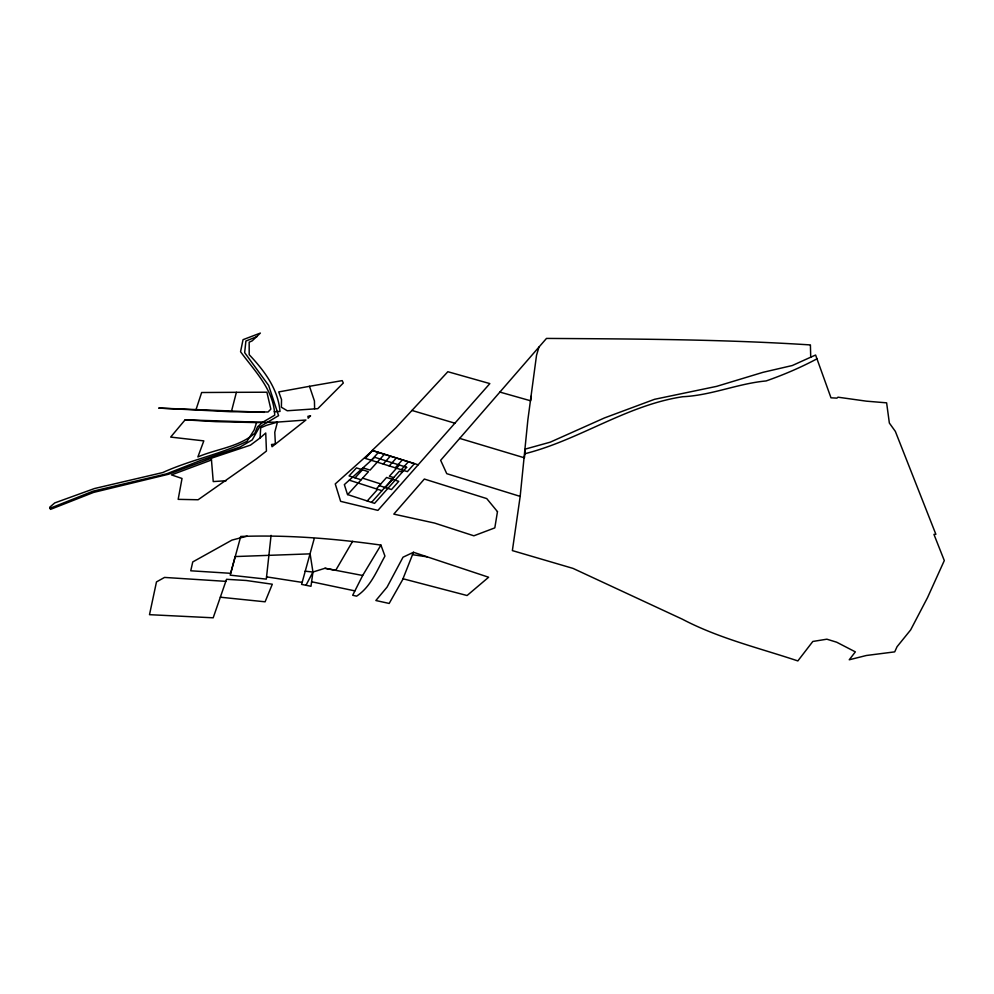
<?xml version="1.0" encoding="UTF-8"?>
<svg xmlns="http://www.w3.org/2000/svg" width="994" height="994" viewBox="0 0 994 994"><rect width="100%" height="100%" fill="white"/><g stroke="black" fill="none" stroke-linecap="round" stroke-linejoin="round"><path stroke-width="1.49" d="M256.564 422.587L254.178 429.917L247.009 441.311C220.072 454.519 190.115 459.986 162.792 472.548L94.554 488.514L54.745 502.914L49.7 507.251L50.495 509.375L93.585 492.415L168.408 474.275L211.324 458.222L250.451 445.138L260.08 437.956L260.689 427.805L266.566 425.32L277.45 422.09L305.916 420.015L272.033 446.741L271.511 444.492L275.388 444.107L274.779 432.266L277.45 422.09L256.564 422.587L215.884 421.642L185.12 419.841L170.657 437.087L203.82 440.876L197.881 456.929C216.593 448.878 239.156 447.076 254.862 433.16L257.458 426.948L262.578 422.313L274.704 415.206C273.909 389.847 254.663 371.11 240.56 351.727L243.033 339.675L260.366 333.077L252.227 340.818L249.171 342.209L249.196 354.672C264.155 370.551 278.084 388.828 279.997 411.441L274.22 411.702M271.076 535.356L266.305 579.129L230.173 575.153L240.734 536.462C287.465 534.76 334.729 538.586 380.938 545.085L384.951 556.106C376.95 570.308 370.886 586.845 356.585 596.164L352.684 595.269L362.673 575.476L380.938 545.085M810.719 357.194L815.602 355.044L830.984 397.811L836.898 398.134L837.992 397.19L866.321 401.154L886.623 402.843L889.357 423.046L895.358 431.408L935.876 534.312L933.95 534.387L944.3 560.566L927.514 597.642L910.641 629.923L897.048 646.721L894.712 651.865L866.346 655.493L849.249 659.78L855.349 651.878L836.687 642.211L826.871 639.192L812.819 641.465L797.847 660.923C758.969 647.939 718.935 638.409 682.356 619.2L573.016 568.394L512.37 550.601L520.173 496.391L527.864 419.866L536.524 355.305L538.959 347.08L546.489 338.42C634.16 338.979 721.992 339.265 809.489 344.868L810.408 344.906L810.719 357.194L792.317 365.519L763.032 372.315L716.612 386.368L654.561 399.302L604.476 417.927L550.167 442.193L525.366 449.064L524.422 457.824L459.688 438.391M247.171 536.139L231.937 540.102L192.749 561.933L190.749 570.792L230.683 573.314L235.18 556.565L310.116 553.857L312.948 572.022L310.985 586.286L301.604 584.397L314.228 538.599M531.318 396.034L530.622 400.793L499.895 392.083M231.602 410.833L236.398 392.319L266.889 392.208L270.84 409.143L268.057 411.988L230.707 411.727L158.717 408.087L264.354 412.336M196.191 409.118L201.645 392.518L236.398 392.319M220.333 597.208L226.533 579.303L246.214 580.484L272.306 584.223L265.1 601.805L220.333 597.208L213.188 617.808L149.498 614.677L156.48 581.912L164.532 577.427L225.824 581.353M413.467 552.279L402.595 579.75L389.176 603.445L375.856 600.525L387.076 587.094L403.017 557.199L413.467 552.279L488.626 577.241L467.081 595.518L402.992 578.756M305.978 585.28L312.948 572.022L325.001 568.27L335.723 570.308L352.621 541.308M538.959 347.08L440.653 460.321L446.753 473.666L520.173 496.391M418.151 464.782L372.154 450.431L395.898 427.78L447.847 371.719L489.843 383.597L377.931 510.382L340.631 501.349L335.251 483.929L372.564 450.555L414.448 463.626L407.378 471.628L365.295 458.396L372.539 450.58M385.374 487.582L392.667 479.406M401.303 469.715L408.397 461.75M371.532 502.38L399.377 471.193L402.346 472.125M395.239 467.814L402.371 459.874M367.233 500.976L377.67 489.309L381.957 490.701M399.426 465.03L389.387 476.238L393.661 477.592M389.213 465.913L396.357 457.998M383.199 464.024L390.369 456.134M347.676 494.59L368.463 471.715L356.486 467.901L349.043 475.927L361.071 479.791M384.405 454.283L370.066 470.112L362.959 467.863M355.044 477.853L362.462 469.802M371.234 460.272L378.453 452.432M260.08 437.956L265.733 433.024L266.442 451.065L256.44 458.83L198.104 499.758L178.174 499.348L182.026 478.474L171.465 474.896L211.473 459.986M256.974 336.631L245.891 341.041L244.661 352.634L268.641 385.436L278.581 415.641L259.484 427.035L252.227 439.907L240.188 446.965L201.161 460.234L166.681 473.815L93.175 491.148L50.085 508.269M816.969 358.822C800.692 367.531 783.657 374.8 766.138 380.938C737.734 383.572 711.356 395.401 682.754 396.718C626.493 405.192 579.34 440.044 524.844 453.736M309.494 386.306L278.755 391.922L281.526 399.6L281.389 407.229L287.278 410.758L317.782 408.671L343.315 383.025L342.197 380.627L309.494 386.306L314.439 400.967L314.613 408.696M226.234 480.723L213.238 481.581L211.324 458.222M185.12 419.841L262.578 422.313M305.121 571.19L312.948 572.022M412.398 554.677L427.283 556.864M266.541 576.868L302.139 582.397M325.001 568.27L362.673 575.476M311.607 581.763L354.895 590.883M411.951 410.447L454.879 423.195M362.586 478.139L380.764 483.954M379.261 485.619L391.499 489.545L398.768 481.344L386.579 477.468L376.341 488.886L349.279 480.177M497.472 511.637L494.813 527.876L473.865 535.803L434.614 523.08L393.81 514.122L424.339 479.046L486.737 498.59L497.472 511.637M406.645 467.292L374.564 503.362L347.49 494.527L344.346 484.612L374.701 457.29L406.645 467.292M310.488 415.902L308.165 418.213L307.916 416.312L310.488 415.902"/></g></svg>
